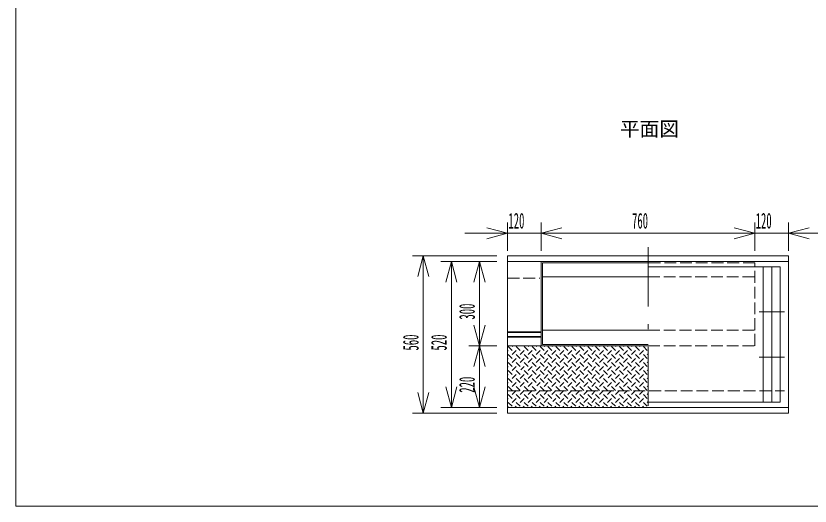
# Model space of a CAD drawing. Units: millimetres, scale not verified. Extents: x 122 to 5212, y 84 to 3724.
# Drawn here: x 122 to 2949, y 84 to 1827 of the extents above; entities that cross this region are included whole.
import ezdxf
from ezdxf.enums import TextEntityAlignment as Align

# ---------------------------------------------------------------- set-up
doc = ezdxf.new("R2010")
doc.units = ezdxf.units.MM
doc.header["$LTSCALE"] = 7
doc.linetypes.add('USER1', pattern=[8, 6, -2])
doc.linetypes.add('USER2', pattern=[50.5, 30, -9, 2.5, -9])
for name, color, linetype, lineweight in [('1', 7, 'Continuous', 18), ('17', 7, 'Continuous', 18), ('6', 7, 'Continuous', 18)]:
    doc.layers.add(name, color=color, linetype=linetype, lineweight=lineweight)
doc.styles.add('ＭＳ ゴシック', font='')
doc.styles.get('ＭＳ ゴシック').set_extended_font_data('MS Gothic')

msp = doc.modelspace()

# ---------------------------------------------------------------- linework, layer by layer
at = {"layer": '1'}
for p, q in [((122, 3724), (122, 84)), ((1872, 1092), (1872, 992)), ((1992, 1092), (1992, 992)), ((1992, 1092), (1992, 992)), ((2752, 1092), (2752, 992)), ((2752, 1092), (2752, 992)), ((2872, 1092), (2872, 992)), ((1720, 1054), (2144, 1054)), ((1872, 1054), (1798.59, 1073.67)), ((1872, 1054), (1798.59, 1034.33)), ((1992, 1054), (2065.41, 1073.67)), ((1992, 1054), (2065.41, 1073.67)), ((1992, 1054), (2065.41, 1034.33)), ((1992, 1054), (2752, 1054)), ((1992, 1054), (2065.41, 1034.33)), ((2600, 1054), (3024, 1054)), ((2752, 1054), (2678.59, 1073.67)), ((2752, 1054), (2678.59, 1073.67)), ((2752, 1054), (2678.59, 1034.33)), ((2752, 1054), (2678.59, 1034.33)), ((2872, 1054), (2945.41, 1073.67)), ((2872, 1054), (2945.41, 1034.33)), ((1534, 974), (1834, 974)), ((1572, 974), (1552.33, 900.59)), ((1572, 974), (1572, 414)), ((1572, 974), (1591.67, 900.59)), ((1872, 954), (1872, 974)), ((1872, 974), (2872, 974)), ((2872, 974), (2872, 954)), ((1634, 954), (1834, 954)), ((1672, 954), (1652.33, 880.59)), ((1672, 954), (1672, 434)), ((1672, 954), (1691.67, 880.59)), ((1734, 954), (1834, 954)), ((1772, 954), (1752.33, 880.59)), ((1772, 954), (1772, 654)), ((1772, 954), (1791.67, 880.59)), ((1872, 434), (1872, 954)), ((2872, 954), (1872, 954)), ((1992, 654), (1992, 954)), ((1996.5, 949), (2372, 949)), ((1996.5, 949), (1996.5, 659)), ((2872, 954), (2872, 434)), ((1996.5, 899), (2372, 899)), ((2767, 774), (2857, 774)), ((1772, 654), (1752.33, 727.41)), ((1772, 654), (1791.67, 727.41)), ((1996.5, 709), (2372, 709)), ((1987, 704), (1872, 704)), ((1872, 701.5), (1987, 701.5)), ((1987, 686.5), (1872, 686.5)), ((1872, 684), (1987, 684)), ((1987, 704), (1992, 704)), ((1987, 701.5), (1992, 701.5)), ((1987, 686.5), (1992, 686.5)), ((1987, 684), (1992, 684)), ((1734, 654), (1834, 654)), ((1734, 654), (1834, 654)), ((1772, 654), (1752.33, 580.59)), ((1772, 654), (1772, 434)), ((1772, 654), (1791.67, 580.59)), ((1872, 654), (2372, 654)), ((1888.461, 636.655), (1874.319, 650.798)), ((1888.461, 636.655), (1874.319, 650.798)), ((1888.461, 650.798), (1891.664, 654)), ((1888.461, 650.798), (1891.664, 654)), ((1902.604, 650.798), (1916.746, 636.655)), ((1902.604, 650.798), (1916.746, 636.655)), ((1919.372, 653.424), (1919.948, 654)), ((1919.372, 653.424), (1919.948, 654)), ((1930.888, 650.798), (1945.03, 636.655)), ((1930.888, 650.798), (1945.03, 636.655)), ((1945.03, 650.798), (1948.232, 654)), ((1945.03, 650.798), (1948.232, 654)), ((1959.172, 650.798), (1973.314, 636.655)), ((1959.172, 650.798), (1973.314, 636.655)), ((1973.314, 650.798), (1976.517, 654)), ((1973.314, 650.798), (1976.517, 654)), ((1987.456, 650.798), (2001.599, 636.655)), ((1987.456, 650.798), (2001.599, 636.655)), ((2372, 659), (1996.5, 659)), ((2001.599, 650.798), (2004.801, 654)), ((2001.599, 650.798), (2004.801, 654)), ((2015.741, 650.798), (2029.883, 636.655)), ((2015.741, 650.798), (2029.883, 636.655)), ((2029.883, 650.798), (2033.085, 654)), ((2029.883, 650.798), (2033.085, 654)), ((2044.025, 650.798), (2058.167, 636.655)), ((2044.025, 650.798), (2058.167, 636.655)), ((2058.167, 650.798), (2061.369, 654)), ((2058.167, 650.798), (2061.369, 654)), ((2072.309, 650.798), (2086.451, 636.655)), ((2072.309, 650.798), (2086.451, 636.655)), ((2086.451, 650.798), (2089.654, 654)), ((2086.451, 650.798), (2089.654, 654)), ((2114.736, 636.655), (2100.593, 650.798)), ((2114.736, 636.655), (2100.593, 650.798)), ((2114.736, 650.798), (2117.938, 654)), ((2114.736, 650.798), (2117.938, 654)), ((2128.878, 650.798), (2143.02, 636.655)), ((2128.878, 650.798), (2143.02, 636.655)), ((2143.02, 650.798), (2146.222, 654)), ((2143.02, 650.798), (2146.222, 654)), ((2157.162, 650.798), (2171.304, 636.655)), ((2157.162, 650.798), (2171.304, 636.655)), ((2171.304, 650.798), (2174.507, 654)), ((2171.304, 650.798), (2174.507, 654)), ((2185.446, 650.798), (2199.588, 636.655)), ((2185.446, 650.798), (2199.588, 636.655)), ((2199.588, 650.798), (2202.791, 654)), ((2199.588, 650.798), (2202.791, 654)), ((2213.731, 650.798), (2227.873, 636.655)), ((2213.731, 650.798), (2227.873, 636.655)), ((2227.873, 650.798), (2231.075, 654)), ((2227.873, 650.798), (2231.075, 654)), ((2242.015, 650.798), (2256.157, 636.655)), ((2242.015, 650.798), (2256.157, 636.655)), ((2256.157, 650.798), (2259.359, 654)), ((2256.157, 650.798), (2259.359, 654)), ((2270.299, 650.798), (2284.441, 636.655)), ((2270.299, 650.798), (2284.441, 636.655)), ((2284.441, 650.798), (2287.644, 654)), ((2284.441, 650.798), (2287.644, 654)), ((2298.583, 650.798), (2312.725, 636.655)), ((2298.583, 650.798), (2312.725, 636.655)), ((2312.725, 650.798), (2315.928, 654)), ((2312.725, 650.798), (2315.928, 654)), ((2341.01, 636.655), (2326.868, 650.798)), ((2341.01, 636.655), (2326.868, 650.798)), ((2341.01, 650.798), (2344.212, 654)), ((2341.01, 650.798), (2344.212, 654)), ((2355.152, 650.798), (2369.294, 636.655)), ((2355.152, 650.798), (2369.294, 636.655)), ((1872, 634.336), (1874.319, 636.655)), ((1874.319, 622.513), (1888.461, 608.371)), ((1888.461, 622.513), (1902.604, 636.655)), ((1902.604, 622.513), (1916.746, 608.371)), ((1916.746, 622.513), (1930.888, 636.655)), ((1930.888, 622.513), (1945.03, 608.371)), ((1945.03, 622.513), (1959.172, 636.655)), ((1959.172, 622.513), (1973.314, 608.371)), ((1973.314, 622.513), (1987.456, 636.655)), ((1987.456, 622.513), (2001.599, 608.371)), ((2001.599, 622.513), (2015.741, 636.655)), ((2015.741, 622.513), (2029.883, 608.371)), ((2029.883, 622.513), (2044.025, 636.655)), ((2058.167, 608.371), (2044.025, 622.513)), ((2058.167, 622.513), (2072.309, 636.655)), ((2072.309, 622.513), (2086.451, 608.371)), ((2086.451, 622.513), (2100.593, 636.655)), ((2100.593, 622.513), (2114.736, 608.371)), ((2114.736, 622.513), (2128.878, 636.655)), ((2128.878, 622.513), (2143.02, 608.371)), ((2143.02, 622.513), (2157.162, 636.655)), ((2157.162, 622.513), (2171.304, 608.371)), ((2171.304, 622.513), (2185.446, 636.655)), ((2185.446, 622.513), (2199.588, 608.371)), ((2199.588, 622.513), (2213.731, 636.655)), ((2213.731, 622.513), (2227.873, 608.371)), ((2227.873, 622.513), (2242.015, 636.655)), ((2242.015, 622.513), (2256.157, 608.371)), ((2256.157, 622.513), (2270.299, 636.655)), ((2284.441, 608.371), (2270.299, 622.513)), ((2284.441, 622.513), (2298.583, 636.655)), ((2298.583, 622.513), (2312.725, 608.371)), ((2312.725, 622.513), (2326.868, 636.655)), ((2326.868, 622.513), (2341.01, 608.371)), ((2341.01, 622.513), (2355.152, 636.655)), ((2355.152, 622.513), (2369.294, 608.371)), ((2369.294, 622.513), (2372, 625.219)), ((1872, 606.052), (1874.319, 608.371)), ((1872, 606.052), (1874.319, 608.371)), ((1874.319, 594.229), (1888.461, 580.087)), ((1874.319, 594.229), (1888.461, 580.087)), ((1888.461, 594.229), (1902.604, 608.371)), ((1888.461, 594.229), (1902.604, 608.371)), ((1902.604, 594.229), (1916.746, 580.087)), ((1902.604, 594.229), (1916.746, 580.087)), ((1916.746, 594.229), (1930.888, 608.371)), ((1916.746, 594.229), (1930.888, 608.371)), ((1930.888, 594.229), (1945.03, 580.087)), ((1930.888, 594.229), (1945.03, 580.087)), ((1945.03, 594.229), (1959.172, 608.371)), ((1945.03, 594.229), (1959.172, 608.371)), ((1959.172, 594.229), (1973.314, 580.087)), ((1959.172, 594.229), (1973.314, 580.087)), ((1973.314, 594.229), (1987.456, 608.371)), ((1973.314, 594.229), (1987.456, 608.371)), ((1987.456, 594.229), (2001.599, 580.087)), ((1987.456, 594.229), (2001.599, 580.087)), ((2001.599, 594.229), (2015.741, 608.371)), ((2001.599, 594.229), (2015.741, 608.371)), ((2029.883, 580.087), (2015.741, 594.229)), ((2029.883, 580.087), (2015.741, 594.229)), ((2029.883, 594.229), (2044.025, 608.371)), ((2029.883, 594.229), (2044.025, 608.371)), ((2044.025, 594.229), (2058.167, 580.087)), ((2044.025, 594.229), (2058.167, 580.087)), ((2058.167, 594.229), (2072.309, 608.371)), ((2058.167, 594.229), (2072.309, 608.371)), ((2072.309, 594.229), (2086.451, 580.087)), ((2072.309, 594.229), (2086.451, 580.087)), ((2086.451, 594.229), (2100.593, 608.371)), ((2086.451, 594.229), (2100.593, 608.371)), ((2100.593, 594.229), (2114.736, 580.087)), ((2100.593, 594.229), (2114.736, 580.087)), ((2114.736, 594.229), (2128.878, 608.371)), ((2114.736, 594.229), (2128.878, 608.371)), ((2143.02, 580.087), (2128.878, 594.229)), ((2143.02, 580.087), (2128.878, 594.229)), ((2143.02, 594.229), (2157.162, 608.371)), ((2143.02, 594.229), (2157.162, 608.371)), ((2157.162, 594.229), (2171.304, 580.087)), ((2157.162, 594.229), (2171.304, 580.087)), ((2173.931, 596.856), (2185.446, 608.371)), ((2185.446, 594.229), (2199.588, 580.087)), ((2185.446, 594.229), (2199.588, 580.087)), ((2199.588, 594.229), (2213.731, 608.371)), ((2199.588, 594.229), (2213.731, 608.371)), ((2213.731, 594.229), (2227.873, 580.087)), ((2213.731, 594.229), (2227.873, 580.087)), ((2227.873, 594.229), (2242.015, 608.371)), ((2227.873, 594.229), (2242.015, 608.371)), ((2242.015, 594.229), (2256.157, 580.087)), ((2242.015, 594.229), (2256.157, 580.087)), ((2256.157, 594.229), (2270.299, 608.371)), ((2256.157, 594.229), (2270.299, 608.371)), ((2270.299, 594.229), (2284.441, 580.087)), ((2270.299, 594.229), (2284.441, 580.087)), ((2284.441, 594.229), (2298.583, 608.371)), ((2284.441, 594.229), (2298.583, 608.371)), ((2298.583, 594.229), (2312.725, 580.087)), ((2298.583, 594.229), (2312.725, 580.087)), ((2312.725, 594.229), (2326.868, 608.371)), ((2312.725, 594.229), (2326.868, 608.371)), ((2326.868, 594.229), (2341.01, 580.087)), ((2326.868, 594.229), (2341.01, 580.087)), ((2341.01, 594.229), (2355.152, 608.371)), ((2341.01, 594.229), (2355.152, 608.371)), ((2369.294, 580.087), (2355.152, 594.229)), ((2369.294, 580.087), (2355.152, 594.229)), ((2369.294, 594.229), (2372, 596.935)), ((2369.294, 594.229), (2372, 596.935)), ((2767, 614), (2857, 614)), ((1872, 577.768), (1874.319, 580.087)), ((1872, 577.768), (1874.319, 580.087)), ((1888.461, 551.803), (1874.319, 565.945)), ((1888.461, 551.803), (1874.319, 565.945)), ((1888.461, 565.945), (1902.604, 580.087)), ((1888.461, 565.945), (1902.604, 580.087)), ((1902.604, 565.945), (1916.746, 551.803)), ((1902.604, 565.945), (1916.746, 551.803)), ((1919.372, 568.572), (1930.888, 580.087)), ((1919.372, 568.572), (1930.888, 580.087)), ((1930.888, 565.945), (1945.03, 551.803)), ((1930.888, 565.945), (1945.03, 551.803)), ((1945.03, 565.945), (1959.172, 580.087)), ((1945.03, 565.945), (1959.172, 580.087)), ((1959.172, 565.945), (1973.314, 551.803)), ((1959.172, 565.945), (1973.314, 551.803)), ((1973.314, 565.945), (1987.456, 580.087)), ((1973.314, 565.945), (1987.456, 580.087)), ((1987.456, 565.945), (2001.599, 551.803)), ((1987.456, 565.945), (2001.599, 551.803)), ((2001.599, 565.945), (2015.741, 580.087)), ((2001.599, 565.945), (2015.741, 580.087)), ((2015.741, 565.945), (2029.883, 551.803)), ((2015.741, 565.945), (2029.883, 551.803)), ((2029.883, 565.945), (2044.025, 580.087)), ((2029.883, 565.945), (2044.025, 580.087)), ((2044.025, 565.945), (2058.167, 551.803)), ((2044.025, 565.945), (2058.167, 551.803)), ((2058.167, 565.945), (2072.309, 580.087)), ((2058.167, 565.945), (2072.309, 580.087)), ((2072.309, 565.945), (2086.451, 551.803)), ((2072.309, 565.945), (2086.451, 551.803)), ((2086.451, 565.945), (2100.593, 580.087)), ((2086.451, 565.945), (2100.593, 580.087)), ((2114.736, 551.803), (2100.593, 565.945)), ((2114.736, 551.803), (2100.593, 565.945)), ((2114.736, 565.945), (2128.878, 580.087)), ((2114.736, 565.945), (2128.878, 580.087)), ((2128.878, 565.945), (2143.02, 551.803)), ((2128.878, 565.945), (2143.02, 551.803)), ((2143.02, 565.945), (2157.162, 580.087)), ((2143.02, 565.945), (2157.162, 580.087)), ((2157.162, 565.945), (2171.304, 551.803)), ((2157.162, 565.945), (2171.304, 551.803)), ((2171.304, 565.945), (2185.446, 580.087)), ((2171.304, 565.945), (2185.446, 580.087)), ((2185.446, 565.945), (2199.588, 551.803)), ((2185.446, 565.945), (2199.588, 551.803)), ((2199.588, 565.945), (2213.731, 580.087)), ((2199.588, 565.945), (2213.731, 580.087)), ((2213.731, 565.945), (2227.873, 551.803)), ((2213.731, 565.945), (2227.873, 551.803)), ((2227.873, 565.945), (2242.015, 580.087)), ((2227.873, 565.945), (2242.015, 580.087)), ((2242.015, 565.945), (2256.157, 551.803)), ((2242.015, 565.945), (2256.157, 551.803)), ((2256.157, 565.945), (2270.299, 580.087)), ((2256.157, 565.945), (2270.299, 580.087)), ((2270.299, 565.945), (2284.441, 551.803)), ((2270.299, 565.945), (2284.441, 551.803)), ((2284.441, 565.945), (2298.583, 580.087)), ((2284.441, 565.945), (2298.583, 580.087)), ((2298.583, 565.945), (2312.725, 551.803)), ((2298.583, 565.945), (2312.725, 551.803)), ((2312.725, 565.945), (2326.868, 580.087)), ((2312.725, 565.945), (2326.868, 580.087)), ((2341.01, 551.803), (2326.868, 565.945)), ((2341.01, 551.803), (2326.868, 565.945)), ((2341.01, 565.945), (2355.152, 580.087)), ((2341.01, 565.945), (2355.152, 580.087)), ((2355.152, 565.945), (2369.294, 551.803)), ((2355.152, 565.945), (2369.294, 551.803)), ((2369.294, 565.945), (2372, 568.651)), ((2369.294, 565.945), (2372, 568.651)), ((1872, 549.483), (1874.319, 551.803)), ((1874.319, 537.661), (1888.461, 523.518)), ((1888.461, 537.661), (1902.604, 551.803)), ((1902.604, 537.661), (1916.746, 523.518)), ((1916.746, 537.661), (1930.888, 551.803)), ((1930.888, 537.661), (1945.03, 523.518)), ((1945.03, 537.661), (1959.172, 551.803)), ((1959.172, 537.661), (1973.314, 523.518)), ((1973.314, 537.661), (1987.456, 551.803)), ((1987.456, 537.661), (2001.599, 523.518)), ((2001.599, 537.661), (2015.741, 551.803)), ((2015.741, 537.661), (2029.883, 523.518)), ((2029.883, 537.661), (2044.025, 551.803)), ((2044.025, 537.661), (2058.167, 523.518)), ((2058.167, 537.661), (2072.309, 551.803)), ((2086.451, 523.518), (2072.309, 537.661)), ((2086.451, 537.661), (2100.593, 551.803)), ((2100.593, 537.661), (2114.736, 523.518)), ((2114.736, 537.661), (2128.878, 551.803)), ((2128.878, 537.661), (2143.02, 523.518)), ((2143.02, 537.661), (2157.162, 551.803)), ((2157.162, 537.661), (2171.304, 523.518)), ((2171.304, 537.661), (2185.446, 551.803)), ((2199.588, 523.518), (2185.446, 537.661)), ((2199.588, 537.661), (2213.731, 551.803)), ((2213.731, 537.661), (2227.873, 523.518)), ((2230.499, 540.287), (2242.015, 551.803)), ((2242.015, 537.661), (2256.157, 523.518)), ((2256.157, 537.661), (2270.299, 551.803)), ((2270.299, 537.661), (2284.441, 523.518)), ((2284.441, 537.661), (2298.583, 551.803)), ((2298.583, 537.661), (2312.725, 523.518)), ((2312.725, 537.661), (2326.868, 551.803)), ((2326.868, 537.661), (2341.01, 523.518)), ((2341.01, 537.661), (2355.152, 551.803)), ((2355.152, 537.661), (2369.294, 523.518)), ((2369.294, 537.661), (2372, 540.366)), ((1872, 521.199), (1874.319, 523.518)), ((1874.319, 509.376), (1888.461, 495.234)), ((1888.461, 509.376), (1902.604, 523.518)), ((1902.604, 509.376), (1916.746, 495.234)), ((1916.746, 509.376), (1930.888, 523.518)), ((1945.03, 495.234), (1930.888, 509.376)), ((1945.03, 509.376), (1959.172, 523.518)), ((1959.172, 509.376), (1973.314, 495.234)), ((1975.941, 512.003), (1987.456, 523.518)), ((1987.456, 509.376), (2001.599, 495.234)), ((2001.599, 509.376), (2015.741, 523.518)), ((2015.741, 509.376), (2029.883, 495.234)), ((2029.883, 509.376), (2044.025, 523.518)), ((2044.025, 509.376), (2058.167, 495.234)), ((2058.167, 509.376), (2072.309, 523.518)), ((2072.309, 509.376), (2086.451, 495.234)), ((2086.451, 509.376), (2100.593, 523.518)), ((2100.593, 509.376), (2114.736, 495.234)), ((2114.736, 509.376), (2128.878, 523.518)), ((2128.878, 509.376), (2143.02, 495.234)), ((2143.02, 509.376), (2157.162, 523.518)), ((2171.304, 495.234), (2157.162, 509.376)), ((2171.304, 509.376), (2185.446, 523.518)), ((2185.446, 509.376), (2199.588, 495.234)), ((2199.588, 509.376), (2213.731, 523.518)), ((2213.731, 509.376), (2227.873, 495.234)), ((2227.873, 509.376), (2242.015, 523.518)), ((2242.015, 509.376), (2256.157, 495.234)), ((2256.157, 509.376), (2270.299, 523.518)), ((2270.299, 509.376), (2284.441, 495.234)), ((2284.441, 509.376), (2298.583, 523.518)), ((2298.583, 509.376), (2312.725, 495.234)), ((2312.725, 509.376), (2326.868, 523.518)), ((2326.868, 509.376), (2341.01, 495.234)), ((2341.01, 509.376), (2355.152, 523.518)), ((2355.152, 509.376), (2369.294, 495.234)), ((2369.294, 509.376), (2372, 512.082)), ((1572, 414), (1552.33, 487.41)), ((1572, 414), (1591.67, 487.41)), ((1672, 434), (1652.33, 507.41)), ((1672, 434), (1691.67, 507.41)), ((1772, 434), (1752.33, 507.41)), ((1772, 434), (1791.67, 507.41)), ((1872, 492.915), (1874.319, 495.234)), ((1874.319, 481.092), (1888.461, 466.95)), ((1888.461, 481.092), (1902.604, 495.234)), ((1916.746, 466.95), (1902.604, 481.092)), ((1916.746, 481.092), (1930.888, 495.234)), ((1930.888, 481.092), (1945.03, 466.95)), ((1945.03, 481.092), (1959.172, 495.234)), ((1959.172, 481.092), (1973.314, 466.95)), ((1973.314, 481.092), (1987.456, 495.234)), ((1987.456, 481.092), (2001.599, 466.95)), ((2001.599, 481.092), (2015.741, 495.234)), ((2015.741, 481.092), (2029.883, 466.95)), ((2029.883, 481.092), (2044.025, 495.234)), ((2044.025, 481.092), (2058.167, 466.95)), ((2058.167, 481.092), (2072.309, 495.234)), ((2072.309, 481.092), (2086.451, 466.95)), ((2086.451, 481.092), (2100.593, 495.234)), ((2100.593, 481.092), (2114.736, 466.95)), ((2114.736, 481.092), (2128.878, 495.234)), ((2143.02, 466.95), (2128.878, 481.092)), ((2143.02, 481.092), (2157.162, 495.234)), ((2157.162, 481.092), (2171.304, 466.95)), ((2171.304, 481.092), (2185.446, 495.234)), ((2185.446, 481.092), (2199.588, 466.95)), ((2199.588, 481.092), (2213.731, 495.234)), ((2213.731, 481.092), (2227.873, 466.95)), ((2227.873, 481.092), (2242.015, 495.234)), ((2256.157, 466.95), (2242.015, 481.092)), ((2256.157, 481.092), (2270.299, 495.234)), ((2270.299, 481.092), (2284.441, 466.95)), ((2287.068, 483.719), (2298.583, 495.234)), ((2298.583, 481.092), (2312.726, 466.95)), ((2312.726, 481.092), (2326.868, 495.234)), ((2326.868, 481.092), (2341.01, 466.95)), ((2341.01, 481.092), (2355.152, 495.234)), ((2355.152, 481.092), (2369.294, 466.95)), ((2369.294, 481.092), (2372, 483.798)), ((1872, 464.631), (1874.319, 466.95)), ((1888.461, 438.666), (1874.319, 452.808)), ((1888.461, 452.808), (1902.604, 466.95)), ((1902.604, 452.808), (1916.746, 438.666)), ((1916.746, 452.808), (1930.888, 466.95)), ((1930.888, 452.808), (1945.03, 438.666)), ((1945.03, 452.808), (1959.172, 466.95)), ((1959.172, 452.808), (1973.314, 438.666)), ((1973.314, 452.808), (1987.456, 466.95)), ((2001.599, 438.666), (1987.456, 452.808)), ((2001.599, 452.808), (2015.741, 466.95)), ((2015.741, 452.808), (2029.883, 438.666)), ((2032.51, 455.434), (2044.025, 466.95)), ((2044.025, 452.808), (2058.167, 438.666)), ((2058.167, 452.808), (2072.309, 466.95)), ((2072.309, 452.808), (2086.451, 438.666)), ((2086.451, 452.808), (2100.593, 466.95)), ((2100.593, 452.808), (2114.736, 438.666)), ((2114.736, 452.808), (2128.878, 466.95)), ((2128.878, 452.808), (2143.02, 438.666)), ((2143.02, 452.808), (2157.162, 466.95)), ((2157.162, 452.808), (2171.304, 438.666)), ((2171.304, 452.808), (2185.446, 466.95)), ((2185.446, 452.808), (2199.588, 438.666)), ((2199.588, 452.808), (2213.731, 466.95)), ((2227.873, 438.666), (2213.731, 452.808)), ((2227.873, 452.808), (2242.015, 466.95)), ((2242.015, 452.808), (2256.157, 438.666)), ((2256.157, 452.808), (2270.299, 466.95)), ((2270.299, 452.808), (2284.441, 438.666)), ((2284.441, 452.808), (2298.583, 466.95)), ((2298.583, 452.808), (2312.726, 438.666)), ((2312.726, 452.808), (2326.868, 466.95)), ((2326.868, 452.808), (2341.01, 438.666)), ((2341.01, 452.808), (2355.152, 466.95)), ((2355.152, 452.808), (2369.294, 438.666)), ((2369.294, 452.808), (2372, 455.514)), ((1634, 434), (1834, 434)), ((1734, 434), (1834, 434)), ((1872, 436.346), (1874.319, 438.666)), ((1872, 434), (2872, 434)), ((1872, 414), (1872, 434)), ((1897.938, 434), (1902.604, 438.666)), ((1926.222, 434), (1930.888, 438.666)), ((1954.507, 434), (1959.172, 438.666)), ((1982.791, 434), (1987.456, 438.666)), ((2011.075, 434), (2015.741, 438.666)), ((2039.359, 434), (2044.025, 438.666)), ((2067.644, 434), (2072.309, 438.666)), ((2095.928, 434), (2100.593, 438.666)), ((2124.212, 434), (2128.878, 438.666)), ((2152.496, 434), (2157.162, 438.666)), ((2180.781, 434), (2185.446, 438.666)), ((2209.065, 434), (2213.731, 438.666)), ((2237.349, 434), (2242.015, 438.666)), ((2265.634, 434), (2270.299, 438.666)), ((2293.918, 434), (2298.583, 438.666)), ((2322.202, 434), (2326.868, 438.666)), ((2350.486, 434), (2355.152, 438.666)), ((2872, 434), (2872, 414)), ((1534, 414), (1834, 414)), ((2872, 414), (1872, 414)), ((122, 84), (5212, 84))]:
    msp.add_line(p, q, dxfattribs=at)
at = {"layer": '1', "linetype": 'USER2'}
msp.add_line((2372, 1004), (2372, 384), dxfattribs=at)
at = {"layer": '1', "linetype": 'USER1'}
for p, q in [((2752, 949), (2372, 949)), ((2752, 654), (2752, 949)), ((1872, 894), (1987, 894)), ((2372, 899), (2752, 899)), ((2372, 709), (2752, 709)), ((2372, 654), (2752, 654)), ((1872, 494), (2857, 494))]:
    msp.add_line(p, q, dxfattribs=at)
at = {"layer": '17'}
for p, q in [((2372, 934), (2842, 934)), ((2370.486, 454), (2842, 454))]:
    msp.add_line(p, q, dxfattribs=at)
at = {"layer": '6'}
for p, q in [((2782, 934), (2782, 454)), ((2812, 934), (2812, 454)), ((2842, 934), (2842, 454))]:
    msp.add_line(p, q, dxfattribs=at)

# ---------------------------------------------------------------- texts
at = {"layer": '1', "style": 'ＭＳ ゴシック'}
msp.add_text('平面図', height=51.32, dxfattribs=at).set_placement((2272, 1384), align=Align.BOTTOM_LEFT)
at = {"layer": '1', "style": 'ＭＳ ゴシック', "width": 0.5}
for s, p in [('120', (1875, 1054)), ('760', (2315, 1054)), ('120', (2755, 1054))]:
    msp.add_text(s, height=55.72, dxfattribs=at).set_placement(p, align=Align.BOTTOM_LEFT)
for s, p in [('300', (1772, 747)), ('560', (1572, 637)), ('520', (1672, 637)), ('220', (1772, 487))]:
    msp.add_text(s, height=55.72, rotation=90, dxfattribs=at).set_placement(p, align=Align.BOTTOM_LEFT)

doc.saveas('drawing.dxf')
